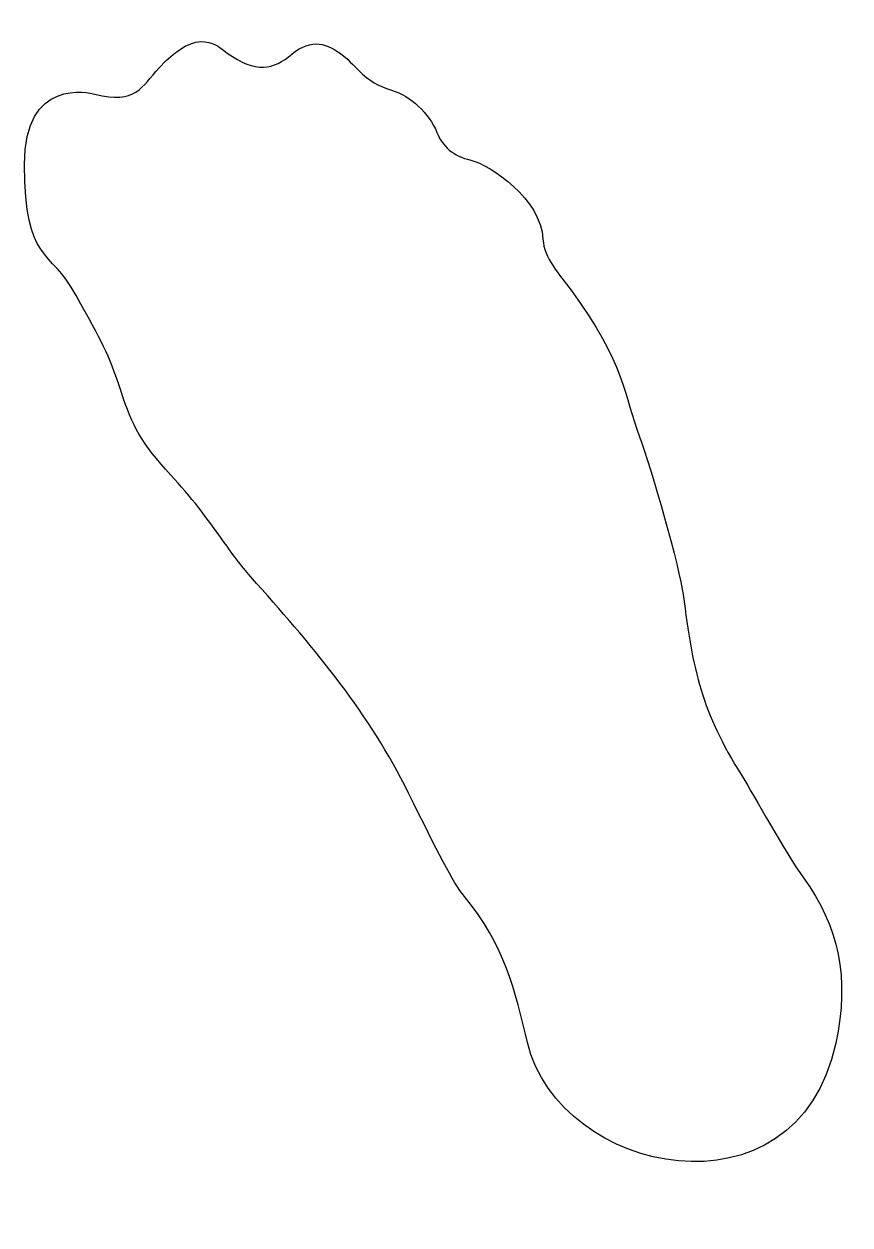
# Model space of a CAD drawing. Extents: x 0.7 to 52.9, y 1.9 to 77.8.
import ezdxf

# ---------------------------------------------------------------- set-up
doc = ezdxf.new("R2010")
doc.units = 0
doc.layers.add('Layer_1', color=7, linetype='CONTINUOUS')

msp = doc.modelspace()

# ---------------------------------------------------------------- linework, layer by layer
at = {"layer": 'Layer_1', "color": 7}
msp.add_lwpolyline([(42.390126, 41.777592)], close=True, dxfattribs=at)
for points in [[(9.263074, 75.060904), (11.774999, 77.834428), (13.019338, 76.389771), (13.569591, 75.998462)], [(17.663595, 75.929708), (18.918526, 76.976951), (19.920588, 76.584932), (20.838792, 75.879705)], [(13.569591, 75.998462), (15.399001, 74.697488), (16.491229, 74.951365), (17.663595, 75.929708)], [(20.838792, 75.879705), (21.852981, 75.100755), (22.158281, 74.20891), (23.963986, 73.654567)], [(0.762547, 68.954276), (0.728128, 74.47009), (4.851179, 73.497882), (5.212823, 73.404551)], [(5.212823, 73.404551), (7.780243, 72.741966), (8.181537, 73.866733), (9.263074, 75.060904)], [(23.963986, 73.654567), (25.173797, 73.28316), (26.334975, 72.188008), (26.824387, 70.97901)], [(26.824387, 70.97901), (27.184982, 70.088231), (27.838773, 69.502328), (28.964295, 69.229293)], [(28.964295, 69.229293), (30.221124, 68.924404), (33.40695, 66.76968), (33.529222, 64.239208)], [(4.025249, 60.678762), (2.356261, 63.734054), (0.801798, 62.664244), (0.762547, 68.954276)], [(33.529222, 64.239208), (33.587391, 63.035312), (34.574403, 62.010498), (35.299912, 61.022718)], [(35.299912, 61.022718), (38.730708, 56.351686), (38.647312, 54.315369), (39.632374, 51.74411)], [(6.862925, 54.603386), (6.018331, 57.185911), (5.708115, 57.598066), (4.025249, 60.678762)], [(10.013121, 49.328059), (8.14934, 51.343343), (7.583779, 52.399226), (6.862925, 54.603386)], [(39.632374, 51.74411), (40.358989, 49.847463), (42.191432, 43.330765), (42.390126, 41.777592)], [(13.38833, 45.077795), (12.352255, 46.542023), (11.231003, 48.011178), (10.013121, 49.328059)], [(15.432207, 42.483884), (14.704923, 43.300819), (14.353157, 43.714257), (13.38833, 45.077795)], [(25.032801, 29.233064), (22.533453, 34.282152), (19.174794, 38.279948), (15.432207, 42.483884)], [(42.390126, 41.777592), (43.009227, 36.938138), (43.53837, 34.392465), (46.115356, 30.295628)], [(46.115356, 30.295628), (46.928021, 29.00367), (48.799692, 25.523679), (49.990597, 23.876482)], [(28.564269, 22.701409), (27.829936, 23.589321), (26.902153, 25.456668), (25.032801, 29.233064)], [(49.990597, 23.876482), (52.209274, 20.807717), (52.931436, 17.563523), (52.034474, 13.425834)], [(32.545766, 13.482087), (31.787028, 16.69968), (31.096847, 19.639156), (28.564269, 22.701409)], [(52.034474, 13.425834), (49.544541, 1.939748), (34.531776, 5.059974), (32.545766, 13.482087)]]:
    msp.add_open_spline(points, degree=3, dxfattribs=at)

doc.saveas('drawing.dxf')
